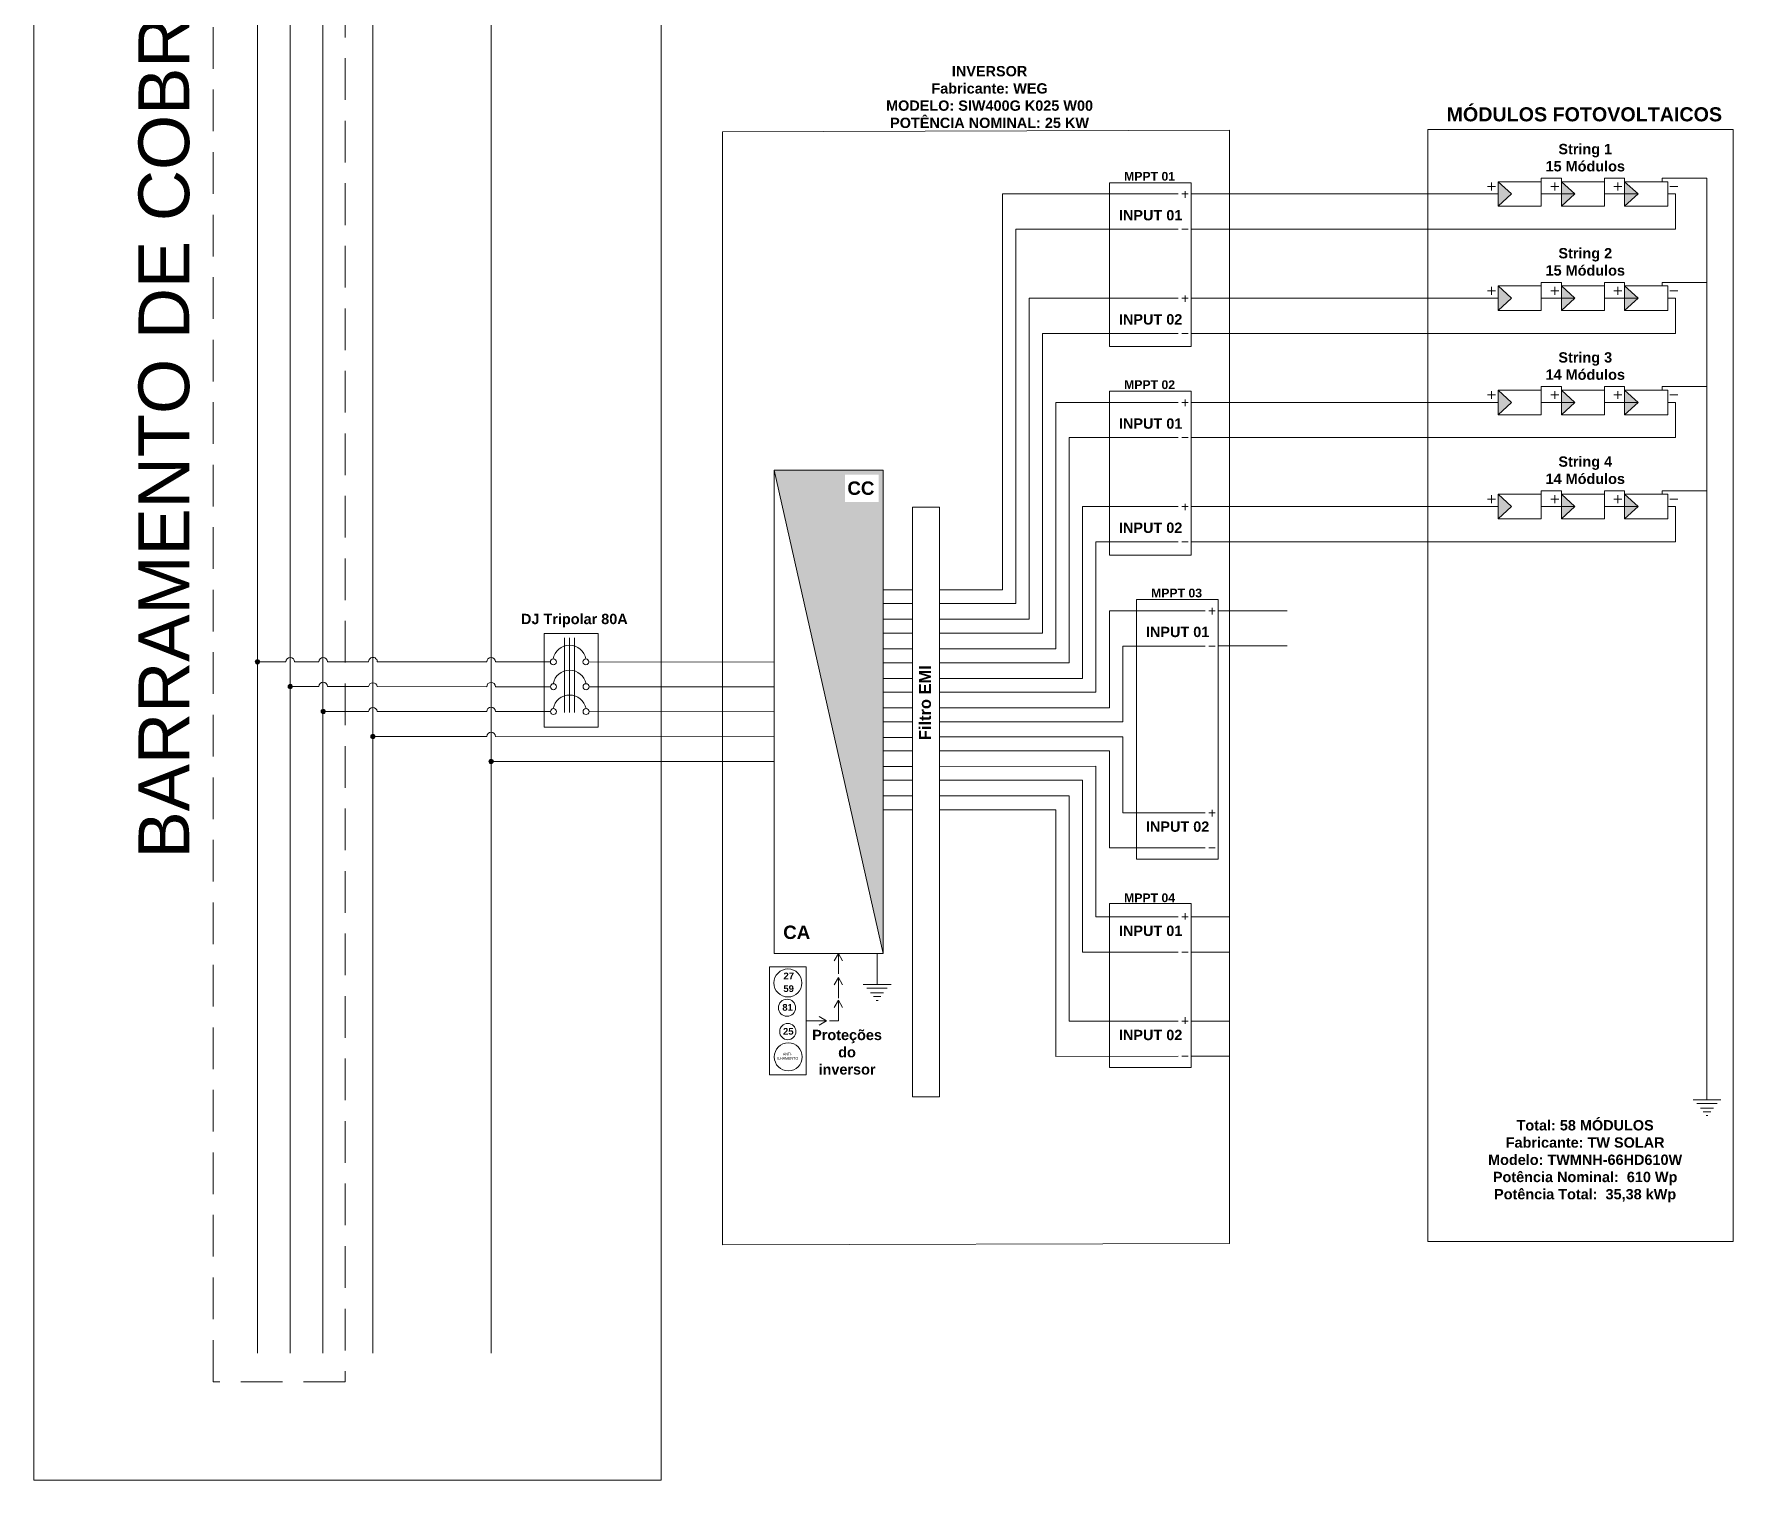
# Model space of a CAD drawing. Header units: millimetres. Extents: x 3949 to 6078, y -1968 to -943.
# Drawn here: x 5676.6 to 5754.2, y -1665.4 to -1599.3 of the extents above; entities that cross this region are included whole.
import ezdxf

# ---------------------------------------------------------------- set-up
doc = ezdxf.new("R2010")
doc.units = ezdxf.units.MM
doc.linetypes.add('ACAD_ISO03W100', pattern=[30, 12, -18])
doc.linetypes.add('DASHED2', pattern=[9.525, 6.35, -3.175])
doc.layers.add('DESENHO', color=7, linetype='Continuous', lineweight=0)
doc.layers.add('Terxto ok', color=3, linetype='Continuous')
doc.styles.add('Annotative', font='arial.ttf')
doc.styles.add('PDF Arial', font='arial.ttf')
doc.styles.get("Standard").update_dxf_attribs({"font": 'arial.ttf'})

msp = doc.modelspace()

# ---------------------------------------------------------------- hatches: boundary and pattern name
at = {"layer": 'DESENHO', "lineweight": 0}
h = msp.add_hatch(color=256, dxfattribs=at)
h.dxf.hatch_style = 1
h.paths.add_polyline_path([(5743.482, -1606.076), (5743.482, -1607.202), (5744.092, -1606.639)])
h = msp.add_hatch(color=256, dxfattribs=at)
h.dxf.hatch_style = 1
h.paths.add_polyline_path([(5746.986, -1606.639), (5746.376, -1607.202), (5746.376, -1606.076)])
h.paths.add_polyline_path([(5749.255, -1606.076), (5749.88, -1606.639), (5749.255, -1607.202)])
h = msp.add_hatch(color=256, dxfattribs=at)
h.dxf.hatch_style = 1
h.paths.add_polyline_path([(5743.482, -1610.838), (5743.482, -1611.964), (5744.092, -1611.401)])
h = msp.add_hatch(color=256, dxfattribs=at)
h.dxf.hatch_style = 1
h.paths.add_polyline_path([(5746.986, -1611.401), (5746.376, -1611.964), (5746.376, -1610.838)])
h.paths.add_polyline_path([(5749.255, -1610.838), (5749.88, -1611.401), (5749.255, -1611.964)])
h = msp.add_hatch(color=256, dxfattribs=at)
h.dxf.hatch_style = 1
h.paths.add_polyline_path([(5743.482, -1615.6), (5743.482, -1616.726), (5744.092, -1616.163)])
h = msp.add_hatch(color=256, dxfattribs=at)
h.dxf.hatch_style = 1
h.paths.add_polyline_path([(5746.986, -1616.163), (5746.376, -1616.726), (5746.376, -1615.6)])
h.paths.add_polyline_path([(5749.255, -1615.6), (5749.88, -1616.163), (5749.255, -1616.726)])
h = msp.add_hatch(color=256, dxfattribs=at)
h.dxf.hatch_style = 1
h.paths.add_polyline_path([(5715.375, -1619.264), (5710.384, -1619.264), (5715.375, -1641.349)])
h.paths.add_polyline_path([(5713.627, -1620.723), (5715.168, -1620.723), (5715.168, -1619.461), (5713.627, -1619.461)], flags=16)
h = msp.add_hatch(color=256, dxfattribs=at)
h.dxf.hatch_style = 1
h.paths.add_polyline_path([(5743.482, -1620.361), (5743.482, -1621.488), (5744.092, -1620.924)])
h = msp.add_hatch(color=256, dxfattribs=at)
h.dxf.hatch_style = 1
h.paths.add_polyline_path([(5746.986, -1620.924), (5746.376, -1621.488), (5746.376, -1620.361)])
h.paths.add_polyline_path([(5749.255, -1620.361), (5749.88, -1620.924), (5749.255, -1621.488)])
h = msp.add_hatch(color=256, dxfattribs=at)
h.dxf.hatch_style = 1
h.paths.add_polyline_path([(5686.875, -1628.018, 1), (5686.676, -1628.018, 1)])
h = msp.add_hatch(color=256, dxfattribs=at)
h.dxf.hatch_style = 1
h.paths.add_polyline_path([(5688.375, -1629.154, 1), (5688.176, -1629.154, 1)])
h = msp.add_hatch(color=256, dxfattribs=at)
h.dxf.hatch_style = 1
h.paths.add_polyline_path([(5689.878, -1630.29, 1), (5689.68, -1630.29, 1)])
h = msp.add_hatch(color=3, dxfattribs=at)
h.dxf.hatch_style = 1
h.paths.add_polyline_path([(5692.149, -1631.436, 1), (5691.95, -1631.436, 1)])
h = msp.add_hatch(color=5, dxfattribs=at)
h.dxf.hatch_style = 1
h.paths.add_polyline_path([(5697.551, -1632.571, 1), (5697.352, -1632.571, 1)])

# ---------------------------------------------------------------- linework, layer by layer
at = {"color": 5, "lineweight": 0}
msp.add_line((5697.451, -1534.728), (5697.451, -1659.616), dxfattribs=at)
at = {"layer": 'DESENHO', "color": 3, "lineweight": 0}
for p, q in [((5692.042, -1659.616), (5692.054, -1534.728)), ((5750.979, -1605.92), (5750.979, -1605.92)), ((5750.979, -1605.92), (5753.021, -1605.92)), ((5753.021, -1605.92), (5753.021, -1648.039)), ((5750.979, -1610.681), (5750.979, -1610.681)), ((5750.979, -1610.681), (5753.021, -1610.681)), ((5750.979, -1615.443), (5750.979, -1615.443)), ((5750.979, -1615.443), (5753.021, -1615.443)), ((5750.979, -1620.205), (5750.979, -1620.205)), ((5750.979, -1620.205), (5753.021, -1620.205)), ((5697.254, -1631.438), (5692.05, -1631.436)), ((5692.149, -1631.436), (5692.05, -1631.436)), ((5710.384, -1631.443), (5697.651, -1631.438)), ((5752.978, -1648.76), (5753.063, -1648.76))]:
    msp.add_line(p, q, dxfattribs=at)
at = {"layer": 'DESENHO', "color": 30, "true_color": 0xf26722}
for p, q in [((5686.775, -1659.616), (5686.775, -1545.765)), ((5688.274, -1659.616), (5688.274, -1545.751)), ((5689.768, -1659.616), (5689.768, -1545.737))]:
    msp.add_line(p, q, dxfattribs=at)
at = {"layer": 'DESENHO', "color": 1, "lineweight": 0}
for p, q in [((5720.827, -1606.638), (5720.826, -1624.724)), ((5733.834, -1606.639), (5729.445, -1606.639)), ((5733.834, -1606.639), (5743.482, -1606.639)), ((5722.047, -1611.4), (5722.046, -1626.076)), ((5733.834, -1611.401), (5729.445, -1611.401)), ((5733.834, -1611.401), (5743.482, -1611.401)), ((5723.267, -1616.162), (5723.266, -1627.428)), ((5733.834, -1616.162), (5729.445, -1616.162)), ((5733.834, -1616.163), (5743.482, -1616.163)), ((5724.487, -1620.924), (5724.487, -1628.779)), ((5733.834, -1620.924), (5729.445, -1620.924)), ((5733.834, -1620.924), (5743.482, -1620.924)), ((5716.715, -1624.724), (5715.375, -1624.724)), ((5720.826, -1624.724), (5717.944, -1624.724)), ((5725.72, -1625.686), (5725.72, -1630.131)), ((5733.834, -1625.686), (5730.678, -1625.686)), ((5716.715, -1626.076), (5715.375, -1626.076)), ((5722.046, -1626.076), (5717.944, -1626.076)), ((5716.715, -1627.428), (5715.375, -1627.428)), ((5723.266, -1627.428), (5717.944, -1627.428)), ((5716.715, -1628.779), (5715.375, -1628.779)), ((5724.487, -1628.779), (5717.944, -1628.779)), ((5716.715, -1630.131), (5715.375, -1630.131)), ((5725.72, -1630.131), (5717.944, -1630.131)), ((5726.33, -1631.446), (5717.944, -1631.446)), ((5726.33, -1634.916), (5726.33, -1631.446)), ((5716.715, -1631.483), (5715.375, -1631.483)), ((5716.715, -1632.799), (5715.375, -1632.799)), ((5725.097, -1632.798), (5717.944, -1632.799)), ((5725.097, -1639.678), (5725.097, -1632.798)), ((5716.715, -1634.15), (5715.375, -1634.15)), ((5723.877, -1634.15), (5717.944, -1634.15)), ((5723.877, -1644.439), (5723.877, -1634.15)), ((5731.207, -1639.679), (5729.445, -1639.679)), ((5731.207, -1644.44), (5729.445, -1644.44))]:
    msp.add_line(p, q, dxfattribs=at)
at = {"layer": 'DESENHO', "lineweight": 0}
for p, q in [((5745.438, -1606.639), (5746.986, -1606.639)), ((5748.332, -1606.639), (5749.88, -1606.639)), ((5751.226, -1606.639), (5751.587, -1606.639)), ((5751.587, -1606.639), (5751.226, -1606.639)), ((5751.587, -1606.639), (5751.587, -1608.252)), ((5721.437, -1608.252), (5721.436, -1625.361)), ((5733.834, -1608.251), (5729.445, -1608.251)), ((5733.834, -1608.252), (5751.587, -1608.252)), ((5745.438, -1611.401), (5746.986, -1611.401)), ((5748.332, -1611.401), (5749.88, -1611.401)), ((5751.226, -1611.401), (5751.587, -1611.401)), ((5751.587, -1611.401), (5751.226, -1611.401)), ((5751.587, -1611.401), (5751.587, -1613.014)), ((5722.657, -1613.014), (5722.657, -1626.712)), ((5733.834, -1613.013), (5729.445, -1613.013)), ((5733.834, -1613.014), (5751.587, -1613.014)), ((5745.438, -1616.163), (5746.986, -1616.163)), ((5748.332, -1616.163), (5749.88, -1616.163)), ((5751.226, -1616.163), (5751.587, -1616.163)), ((5751.587, -1616.163), (5751.226, -1616.163)), ((5751.587, -1616.163), (5751.587, -1617.776)), ((5723.877, -1617.775), (5723.877, -1628.064)), ((5733.834, -1617.774), (5729.445, -1617.774)), ((5733.834, -1617.776), (5751.587, -1617.776)), ((5745.438, -1620.924), (5746.986, -1620.924)), ((5748.332, -1620.924), (5749.88, -1620.924)), ((5751.226, -1620.924), (5751.587, -1620.924)), ((5751.587, -1620.924), (5751.226, -1620.924)), ((5751.587, -1620.924), (5751.587, -1622.537)), ((5725.097, -1622.537), (5725.097, -1629.416)), ((5733.834, -1622.536), (5729.445, -1622.536)), ((5733.834, -1622.537), (5751.587, -1622.537)), ((5716.715, -1625.361), (5715.375, -1625.361)), ((5721.436, -1625.361), (5717.944, -1625.361)), ((5716.715, -1626.712), (5715.375, -1626.712)), ((5722.656, -1626.712), (5717.944, -1626.712)), ((5700.808, -1630.331), (5700.808, -1626.924)), ((5701.036, -1630.331), (5701.036, -1626.924)), ((5701.264, -1630.331), (5701.264, -1626.924)), ((5726.33, -1627.299), (5726.33, -1630.768)), ((5733.834, -1627.298), (5730.678, -1627.298)), ((5686.875, -1628.018), (5686.775, -1628.018)), ((5688.474, -1628.018), (5689.58, -1628.018)), ((5689.978, -1628.018), (5691.852, -1628.018)), ((5692.249, -1628.018), (5697.253, -1628.019)), ((5697.65, -1628.019), (5700.161, -1628.019)), ((5701.921, -1628.023), (5710.384, -1628.035)), ((5716.715, -1628.064), (5715.375, -1628.064)), ((5723.877, -1628.064), (5717.944, -1628.064)), ((5688.375, -1629.154), (5688.275, -1629.154)), ((5688.279, -1629.154), (5689.58, -1629.154)), ((5689.978, -1629.154), (5691.852, -1629.155)), ((5692.248, -1629.155), (5697.253, -1629.159)), ((5697.65, -1629.159), (5700.167, -1629.16)), ((5701.927, -1629.159), (5710.384, -1629.17)), ((5716.715, -1629.416), (5715.375, -1629.416)), ((5725.097, -1629.416), (5717.944, -1629.416)), ((5689.878, -1630.29), (5689.779, -1630.29)), ((5689.779, -1630.29), (5691.852, -1630.292)), ((5692.248, -1630.292), (5697.253, -1630.295)), ((5697.65, -1630.296), (5700.167, -1630.297)), ((5701.927, -1630.295), (5710.384, -1630.307)), ((5716.715, -1630.768), (5715.375, -1630.768)), ((5726.33, -1630.768), (5717.944, -1630.768)), ((5716.715, -1632.083), (5715.375, -1632.083)), ((5725.72, -1632.083), (5717.944, -1632.084)), ((5725.72, -1636.529), (5725.72, -1632.083)), ((5716.715, -1633.435), (5715.375, -1633.435)), ((5724.487, -1633.435), (5717.944, -1633.435)), ((5724.487, -1641.291), (5724.487, -1633.435)), ((5716.715, -1634.787), (5715.375, -1634.787)), ((5723.266, -1634.787), (5717.944, -1634.787)), ((5723.267, -1646.053), (5723.266, -1634.787)), ((5713.323, -1641.349), (5713.129, -1641.685)), ((5713.323, -1642.288), (5713.323, -1641.349)), ((5713.323, -1641.349), (5713.517, -1641.685)), ((5715.093, -1642.774), (5715.093, -1641.349)), ((5731.207, -1641.29), (5729.445, -1641.291)), ((5713.323, -1642.449), (5713.129, -1642.785)), ((5713.323, -1643.388), (5713.323, -1642.449)), ((5713.323, -1642.449), (5713.517, -1642.785)), ((5713.323, -1643.491), (5713.129, -1643.827)), ((5713.323, -1644.43), (5713.323, -1643.491)), ((5713.323, -1643.491), (5713.517, -1643.827)), ((5715.051, -1643.495), (5715.136, -1643.495)), ((5711.847, -1644.43), (5711.847, -1644.43)), ((5711.847, -1644.43), (5712.787, -1644.43)), ((5712.787, -1644.43), (5712.451, -1644.236)), ((5712.787, -1644.43), (5712.451, -1644.624)), ((5713.323, -1644.43), (5712.913, -1644.43)), ((5731.207, -1646.052), (5729.445, -1646.052))]:
    msp.add_line(p, q, dxfattribs=at)
at = {"layer": 'DESENHO', "linetype": 'ACAD_ISO03W100', "lineweight": 0}
msp.add_line((5686.712, -1628.018), (5688.077, -1628.018), dxfattribs=at)
at = {"layer": 'DESENHO', "color": 5, "lineweight": 0}
for p, q in [((5697.551, -1632.571), (5697.451, -1632.571)), ((5697.551, -1632.574), (5710.384, -1632.581))]:
    msp.add_line(p, q, dxfattribs=at)
at = {"layer": 'DESENHO'}
for points in [[(5676.56, -1528.742), (5705.221, -1528.742), (5705.221, -1665.418), (5676.56, -1665.418)], [(5699.877, -1626.731), (5702.342, -1626.731), (5702.342, -1631.001), (5699.877, -1631.001)]]:
    msp.add_lwpolyline(points, close=True, dxfattribs=at)
at = {"layer": 'DESENHO', "color": 30, "linetype": 'DASHED2', "ltscale": 0.3, "true_color": 0xf26722}
msp.add_lwpolyline([(5684.743, -1551.859), (5690.776, -1551.859), (5690.776, -1660.924), (5684.743, -1660.924)], close=True, dxfattribs=at)
at = {"layer": 'DESENHO', "lineweight": 0}
for points in [[(5708.033, -1603.795), (5731.207, -1603.725), (5731.207, -1654.604), (5708.033, -1654.674)], [(5754.213, -1603.696), (5740.265, -1603.696), (5740.265, -1654.513), (5754.213, -1654.513)], [(5729.445, -1606.127), (5725.72, -1606.127), (5725.72, -1613.617), (5729.445, -1613.617)], [(5745.438, -1607.202), (5743.482, -1607.202), (5743.482, -1606.076), (5745.438, -1606.076)], [(5748.332, -1607.202), (5746.376, -1607.202), (5746.376, -1606.076), (5748.332, -1606.076)], [(5751.226, -1607.202), (5749.255, -1607.202), (5749.255, -1606.076), (5751.226, -1606.076)], [(5745.438, -1611.964), (5743.482, -1611.964), (5743.482, -1610.838), (5745.438, -1610.838)], [(5748.332, -1611.964), (5746.376, -1611.964), (5746.376, -1610.838), (5748.332, -1610.838)], [(5751.226, -1611.964), (5749.255, -1611.964), (5749.255, -1610.838), (5751.226, -1610.838)], [(5729.445, -1615.65), (5725.72, -1615.65), (5725.72, -1623.141), (5729.445, -1623.141)], [(5745.438, -1616.726), (5743.482, -1616.726), (5743.482, -1615.6), (5745.438, -1615.6)], [(5748.332, -1616.726), (5746.376, -1616.726), (5746.376, -1615.6), (5748.332, -1615.6)], [(5751.226, -1616.726), (5749.255, -1616.726), (5749.255, -1615.6), (5751.226, -1615.6)], [(5715.375, -1619.264), (5710.384, -1619.264), (5710.384, -1641.349), (5715.375, -1641.349)], [(5745.438, -1621.488), (5743.482, -1621.488), (5743.482, -1620.361), (5745.438, -1620.361)], [(5748.332, -1621.488), (5746.376, -1621.488), (5746.376, -1620.361), (5748.332, -1620.361)], [(5751.226, -1621.488), (5749.255, -1621.488), (5749.255, -1620.361), (5751.226, -1620.361)], [(5716.715, -1620.96), (5717.944, -1620.96), (5717.944, -1647.905), (5716.715, -1647.905)], [(5730.678, -1625.174), (5726.953, -1625.174), (5726.953, -1637.041), (5730.678, -1637.041)], [(5729.445, -1646.564), (5725.72, -1646.564), (5725.72, -1639.074), (5729.445, -1639.074)], [(5711.847, -1641.963), (5710.179, -1641.963), (5710.179, -1646.891), (5711.847, -1646.891)]]:
    msp.add_lwpolyline(points, close=True, dxfattribs=at)
at = {"layer": 'DESENHO', "color": 1, "lineweight": 0}
for points in [[(5729.17, -1606.809), (5729.17, -1606.512)], [(5728.852, -1606.639), (5720.827, -1606.639)], [(5729.318, -1606.639), (5729.021, -1606.639)], [(5729.17, -1611.57), (5729.17, -1611.273)], [(5728.852, -1611.401), (5722.047, -1611.4)], [(5729.318, -1611.401), (5729.021, -1611.401)], [(5728.852, -1616.162), (5723.267, -1616.162)], [(5729.318, -1616.162), (5729.021, -1616.162)], [(5729.17, -1616.332), (5729.17, -1616.035)], [(5728.856, -1620.924), (5724.487, -1620.924)], [(5729.318, -1620.924), (5729.021, -1620.924)], [(5729.17, -1621.094), (5729.17, -1620.797)], [(5730.089, -1625.686), (5725.72, -1625.685)], [(5730.551, -1625.686), (5730.254, -1625.686)], [(5730.402, -1625.856), (5730.402, -1625.559)], [(5730.089, -1634.917), (5726.33, -1634.917)], [(5730.551, -1634.917), (5730.254, -1634.917)], [(5730.402, -1635.087), (5730.402, -1634.789)], [(5728.856, -1639.678), (5725.097, -1639.678)], [(5729.318, -1639.678), (5729.021, -1639.678)], [(5729.17, -1639.508), (5729.17, -1639.805)], [(5728.856, -1644.439), (5723.877, -1644.439)], [(5729.318, -1644.439), (5729.021, -1644.439)], [(5729.17, -1644.269), (5729.17, -1644.567)]]:
    msp.add_lwpolyline(points, dxfattribs=at)
at = {"layer": 'DESENHO', "lineweight": 0}
for points in [[(5742.992, -1606.301), (5743.352, -1606.301)], [(5743.172, -1606.121), (5743.172, -1606.482)], [(5743.482, -1607.202), (5744.092, -1606.639), (5743.482, -1606.076)], [(5745.886, -1606.301), (5746.246, -1606.301)], [(5746.066, -1606.121), (5746.066, -1606.482)], [(5746.376, -1607.202), (5746.986, -1606.639), (5746.376, -1606.076)], [(5748.764, -1606.301), (5749.124, -1606.301)], [(5748.944, -1606.121), (5748.944, -1606.482)], [(5749.255, -1607.202), (5749.88, -1606.639), (5749.255, -1606.076)], [(5751.331, -1606.301), (5751.691, -1606.301)], [(5745.438, -1606.639), (5746.376, -1606.639)], [(5748.332, -1606.639), (5749.255, -1606.639)], [(5728.856, -1608.252), (5721.437, -1608.252)], [(5729.318, -1608.252), (5729.021, -1608.252)], [(5742.992, -1611.063), (5743.352, -1611.063)], [(5743.172, -1610.883), (5743.172, -1611.243)], [(5743.482, -1611.964), (5744.092, -1611.401), (5743.482, -1610.838)], [(5745.886, -1611.063), (5746.246, -1611.063)], [(5746.066, -1610.883), (5746.066, -1611.243)], [(5746.376, -1611.964), (5746.986, -1611.401), (5746.376, -1610.838)], [(5748.764, -1611.063), (5749.124, -1611.063)], [(5748.944, -1610.883), (5748.944, -1611.243)], [(5749.255, -1611.964), (5749.88, -1611.401), (5749.255, -1610.838)], [(5751.331, -1611.063), (5751.691, -1611.063)], [(5745.438, -1611.401), (5746.376, -1611.401)], [(5748.332, -1611.401), (5749.255, -1611.401)], [(5728.856, -1613.014), (5722.657, -1613.014)], [(5729.318, -1613.014), (5729.021, -1613.014)], [(5742.992, -1615.825), (5743.352, -1615.825)], [(5743.172, -1615.645), (5743.172, -1616.005)], [(5743.482, -1616.726), (5744.092, -1616.163), (5743.482, -1615.6)], [(5745.886, -1615.825), (5746.246, -1615.825)], [(5746.066, -1615.645), (5746.066, -1616.005)], [(5746.376, -1616.726), (5746.986, -1616.163), (5746.376, -1615.6)], [(5748.764, -1615.825), (5749.124, -1615.825)], [(5748.944, -1615.645), (5748.944, -1616.005)], [(5749.255, -1616.726), (5749.88, -1616.163), (5749.255, -1615.6)], [(5751.331, -1615.825), (5751.691, -1615.825)], [(5745.438, -1616.163), (5746.376, -1616.163)], [(5748.332, -1616.163), (5749.255, -1616.163)], [(5728.856, -1617.775), (5723.877, -1617.775)], [(5729.318, -1617.775), (5729.021, -1617.775)], [(5715.375, -1641.349), (5710.384, -1619.264), (5710.384, -1635.557)], [(5742.992, -1620.587), (5743.352, -1620.587)], [(5743.172, -1620.406), (5743.172, -1620.767)], [(5743.482, -1621.488), (5744.092, -1620.924), (5743.482, -1620.361)], [(5745.886, -1620.587), (5746.246, -1620.587)], [(5746.066, -1620.406), (5746.066, -1620.767)], [(5746.376, -1621.488), (5746.986, -1620.924), (5746.376, -1620.361)], [(5748.764, -1620.587), (5749.124, -1620.587)], [(5748.944, -1620.406), (5748.944, -1620.767)], [(5749.255, -1621.488), (5749.88, -1620.924), (5749.255, -1620.361)], [(5751.331, -1620.587), (5751.691, -1620.587)], [(5745.438, -1620.924), (5746.376, -1620.924)], [(5748.332, -1620.924), (5749.255, -1620.924)], [(5728.856, -1622.537), (5725.097, -1622.537)], [(5729.318, -1622.537), (5729.021, -1622.537)], [(5730.089, -1627.299), (5726.33, -1627.299)], [(5730.551, -1627.299), (5730.254, -1627.299)], [(5730.089, -1636.53), (5725.72, -1636.53)], [(5730.551, -1636.53), (5730.254, -1636.53)], [(5728.856, -1641.291), (5724.487, -1641.291)], [(5729.318, -1641.291), (5729.021, -1641.291)], [(5715.73, -1642.774), (5714.457, -1642.774)], [(5714.626, -1642.943), (5715.093, -1642.943), (5715.56, -1642.943)], [(5714.796, -1643.156), (5715.093, -1643.156), (5715.39, -1643.156)], [(5714.924, -1643.325), (5715.093, -1643.325), (5715.263, -1643.325)], [(5728.852, -1646.052), (5723.267, -1646.053)], [(5729.314, -1646.052), (5729.016, -1646.052)]]:
    msp.add_lwpolyline(points, dxfattribs=at)
at = {"layer": 'DESENHO', "color": 3, "lineweight": 0}
for points in [[(5746.376, -1606.076), (5746.376, -1605.92), (5745.438, -1605.92), (5745.438, -1606.076)], [(5749.255, -1606.076), (5749.255, -1605.92), (5748.332, -1605.92), (5748.332, -1606.076)], [(5750.979, -1605.92), (5750.979, -1605.92), (5750.979, -1605.92), (5750.979, -1606.076)], [(5746.376, -1610.838), (5746.376, -1610.681), (5745.438, -1610.681), (5745.438, -1610.838)], [(5749.255, -1610.838), (5749.255, -1610.681), (5748.332, -1610.681), (5748.332, -1610.838)], [(5750.979, -1610.681), (5750.979, -1610.681), (5750.979, -1610.681), (5750.979, -1610.838)], [(5746.376, -1615.6), (5746.376, -1615.443), (5745.438, -1615.443), (5745.438, -1615.6)], [(5749.255, -1615.6), (5749.255, -1615.443), (5748.332, -1615.443), (5748.332, -1615.6)], [(5750.979, -1615.443), (5750.979, -1615.443), (5750.979, -1615.443), (5750.979, -1615.6)], [(5746.376, -1620.361), (5746.376, -1620.205), (5745.438, -1620.205), (5745.438, -1620.361)], [(5749.255, -1620.361), (5749.255, -1620.205), (5748.332, -1620.205), (5748.332, -1620.361)], [(5750.979, -1620.205), (5750.979, -1620.205), (5750.979, -1620.205), (5750.979, -1620.361)], [(5753.658, -1648.039), (5752.384, -1648.039)], [(5752.554, -1648.208), (5753.021, -1648.208), (5753.488, -1648.208)], [(5752.724, -1648.421), (5753.021, -1648.421), (5753.318, -1648.421)], [(5752.851, -1648.59), (5753.021, -1648.59), (5753.191, -1648.59)]]:
    msp.add_lwpolyline(points, dxfattribs=at)
at = {"layer": 'DESENHO', "lineweight": 0}
for centre, radius in [((5686.775, -1628.018), 0.0994), ((5700.298, -1628.023), 0.137), ((5701.784, -1628.023), 0.137), ((5688.275, -1629.154), 0.0994), ((5700.304, -1629.159), 0.137), ((5701.79, -1629.159), 0.137), ((5689.779, -1630.29), 0.0994), ((5700.304, -1630.295), 0.137), ((5701.79, -1630.295), 0.137), ((5711.018, -1642.699), 0.641), ((5710.977, -1643.832), 0.392), ((5711.013, -1644.92), 0.372), ((5711.032, -1646.077), 0.639)]:
    msp.add_circle(centre, radius, dxfattribs=at)
at = {"layer": 'DESENHO', "color": 3, "lineweight": 0}
msp.add_circle((5692.05, -1631.436), 0.0994, dxfattribs=at)
at = {"layer": 'DESENHO', "color": 5, "lineweight": 0}
msp.add_circle((5697.451, -1632.571), 0.0994, dxfattribs=at)
at = {"layer": 'DESENHO', "lineweight": 0}
for centre, radius, start, end in [((5701.036, -1628.03), 0.763, 10.93582, 169.09877), ((5688.275, -1628.018), 0.199, 0, 180), ((5689.779, -1628.018), 0.199, 0, 180), ((5692.05, -1628.018), 0.199, 359.98132, 180.00486), ((5697.451, -1628.019), 0.199, 359.99309, 179.99308), ((5689.779, -1629.154), 0.199, 0, 180), ((5692.05, -1629.176), 0.199, 5.82217, 174.10701), ((5697.451, -1629.159), 0.199, 359.96462, 179.96457), ((5701.041, -1629.167), 0.763, 10.93582, 169.09877), ((5701.041, -1630.303), 0.763, 10.93582, 169.09877), ((5692.05, -1630.312), 0.199, 5.81905, 174.10389), ((5697.451, -1630.295), 0.199, 359.96149, 179.96144)]:
    msp.add_arc(centre, radius, start, end, dxfattribs=at)
at = {"layer": 'DESENHO', "color": 3, "lineweight": 0}
msp.add_arc((5697.452, -1631.438), 0.199, 359.97755, 179.97755, dxfattribs=at)

# ---------------------------------------------------------------- texts
at = {"layer": 'DESENHO', "color": 30, "true_color": 0xf26722, "insert": (5681.337, -1649.726), "char_height": 2.31712, "attachment_point": 1, "rotation": 90}
msp.add_mtext_dynamic_manual_height_columns('\\pxqc;BARRAMENTO DE COBRE - 5/8" x 1/4" - 224 A', width=94.99412, gutter_width=11.586, heights=[0], dxfattribs=at)
at = {"layer": 'DESENHO', "lineweight": 0, "char_height": 0.47231, "attachment_point": 9}
for s, width, heights, insert, style in [('\\pxqc;{\\fArial|b1|i0|c0|p34;INVERSOR\\PFabricante: WEG\\PMODELO: SIW400G K025 W00\\PPOTÊNCIA NOMINAL: 25 KW}', 16.39073, [5.762], (5728.429, -1603.63), 'Annotative'), ('\\pxqc;{\\fArial|b1|i0|c0|p34;Proteções \\Pdo inversor}', 1.56579, [0], (5714.503, -1646.892), 'PDF Arial')]:
    msp.add_mtext_dynamic_manual_height_columns(s, width=width, gutter_width=12.5, heights=heights, dxfattribs=dict(at, insert=insert, style=style))
at = {"layer": 'DESENHO', "lineweight": 0, "style": 'PDF Arial'}
for s, insert, char_height, width, attachment_point in [('{\\fArial|b1|i0|c0|p34;MÓDULOS FOTOVOLTAICOS}', (5741.119, -1603.328), 0.64396, 13.89124, 7), ('\\pxqc;{\\fArial|b1|i0|c0|p34;String 1\\P15 Módulos}', (5749.955, -1605.614), 0.47231, 4.98963, 9), ('{\\fArial|b1|i0|c0|p34;MPPT 01}', (5728.712, -1606.036), 0.4, 4.98963, 9), ('{\\fArial|b1|i0|c0|p34;INPUT 01}', (5729.044, -1607.851), 0.47231, 4.98963, 9), ('\\pxqc;{\\fArial|b1|i0|c0|p34;String 2\\P15 Módulos}', (5749.955, -1610.376), 0.47231, 4.98963, 9), ('{\\fArial|b1|i0|c0|p34;INPUT 02}', (5729.044, -1612.612), 0.47231, 4.98963, 9), ('\\pxqc;{\\fArial|b1|i0|c0|p34;String 3\\P14 Módulos}', (5749.955, -1615.138), 0.47231, 4.98963, 9), ('{\\fArial|b1|i0|c0|p34;MPPT 02}', (5728.712, -1615.56), 0.4, 4.98963, 9), ('{\\fArial|b1|i0|c0|p34;INPUT 01}', (5729.044, -1617.374), 0.47231, 4.98963, 9), ('\\pxqc;{\\fArial|b1|i0|c0|p34;String 4\\P14 Módulos}', (5749.955, -1619.9), 0.47231, 4.98963, 9), ('{\\fArial|b1|i0|c0|p34;INPUT 02}', (5729.044, -1622.136), 0.47231, 4.98963, 9), ('{\\fArial|b1|i0|c0|p34;MPPT 03}', (5729.945, -1625.083), 0.4, 4.98963, 9), ('\\pxqc;{\\fArial|b1|i0|c0|p34;DJ Tripolar 80A}', (5703.569, -1626.442), 0.47231, 4.62261, 9), ('{\\fArial|b1|i0|c0|p34;INPUT 01}', (5730.276, -1626.897), 0.47231, 4.98963, 9), ('{\\fArial|b1|i0|c0|p34;INPUT 02}', (5730.276, -1635.317), 0.47231, 4.98963, 3), ('{\\fArial|b1|i0|c0|p34;MPPT 04}', (5728.712, -1638.607), 0.4, 4.98963, 3), ('{\\fArial|b1|i0|c0|p34;INPUT 01}', (5729.044, -1640.079), 0.47231, 4.98963, 3), ('{\\fArial|b1|i0|c0|p34;INPUT 02}', (5729.044, -1644.841), 0.47231, 4.98963, 3)]:
    msp.add_mtext(s, dxfattribs=dict(at, insert=insert, char_height=char_height, width=width, attachment_point=attachment_point))
at = {"layer": 'DESENHO', "lineweight": 0, "char_height": 0.61217, "attachment_point": 9, "style": 'PDF Arial'}
for s, insert in [('{\\fArial|b1|i0|c0|p34;CC}', (5714.971, -1620.399)), ('{\\fArial|b1|i0|c0|p34;CA}', (5712.037, -1640.698))]:
    msp.add_mtext(s, dxfattribs=dict(at, insert=insert))
at = {"layer": 'DESENHO', "lineweight": 0, "insert": (5717.016, -1631.6), "char_height": 0.5378, "attachment_point": 1, "rotation": 90, "style": 'PDF Arial'}
msp.add_mtext('{\\fArial|b1|i0|c0|p34;Filtro EMI}', dxfattribs=at)
at = {"layer": 'DESENHO', "lineweight": 0, "char_height": 0.31036, "attachment_point": 3}
for s, width, heights, insert in [('\\pxql;{\\fArial|b1|i0|c0|p34;27}', 3.9314, [0.102], (5714.747, -1642.225)), ('\\pxql;{\\fArial|b1|i0|c0|p34;59}', 3.9314, [0.102], (5714.741, -1642.803)), ('\\pxql;{\\fArial|b1|i0|c0|p34;81}', 3.9314, [0.102], (5714.693, -1643.66)), ('\\pxql;{\\fArial|b1|i0|c0|p34;25}', 3.9314, [0.102], (5714.725, -1644.755)), ('\\pxqc;{\\H0.375x;ANTI-\\PILHAMENTO}', 1.94381, [0.999], (5711.975, -1645.892))]:
    msp.add_mtext_dynamic_manual_height_columns(s, width=width, gutter_width=12.5, heights=heights, dxfattribs=dict(at, insert=insert))
at = {"layer": 'Terxto ok', "color": 0, "lineweight": 0, "insert": (5753.464, -1652.732, 330.515), "char_height": 0.47231, "width": 12.02187, "attachment_point": 9, "style": 'Annotative'}
msp.add_mtext('\\pxqc,t12;{\\fArial|b1|i0|c0|p34;Total: 58 MÓDULOS \\P\\ptz;Fabricante: TW SOLAR\\PModelo: TWMNH-66HD610W\\PPotência Nominal:  610 Wp\\PPotência Total:  35,38 kWp}', dxfattribs=at)

doc.saveas('drawing.dxf')
